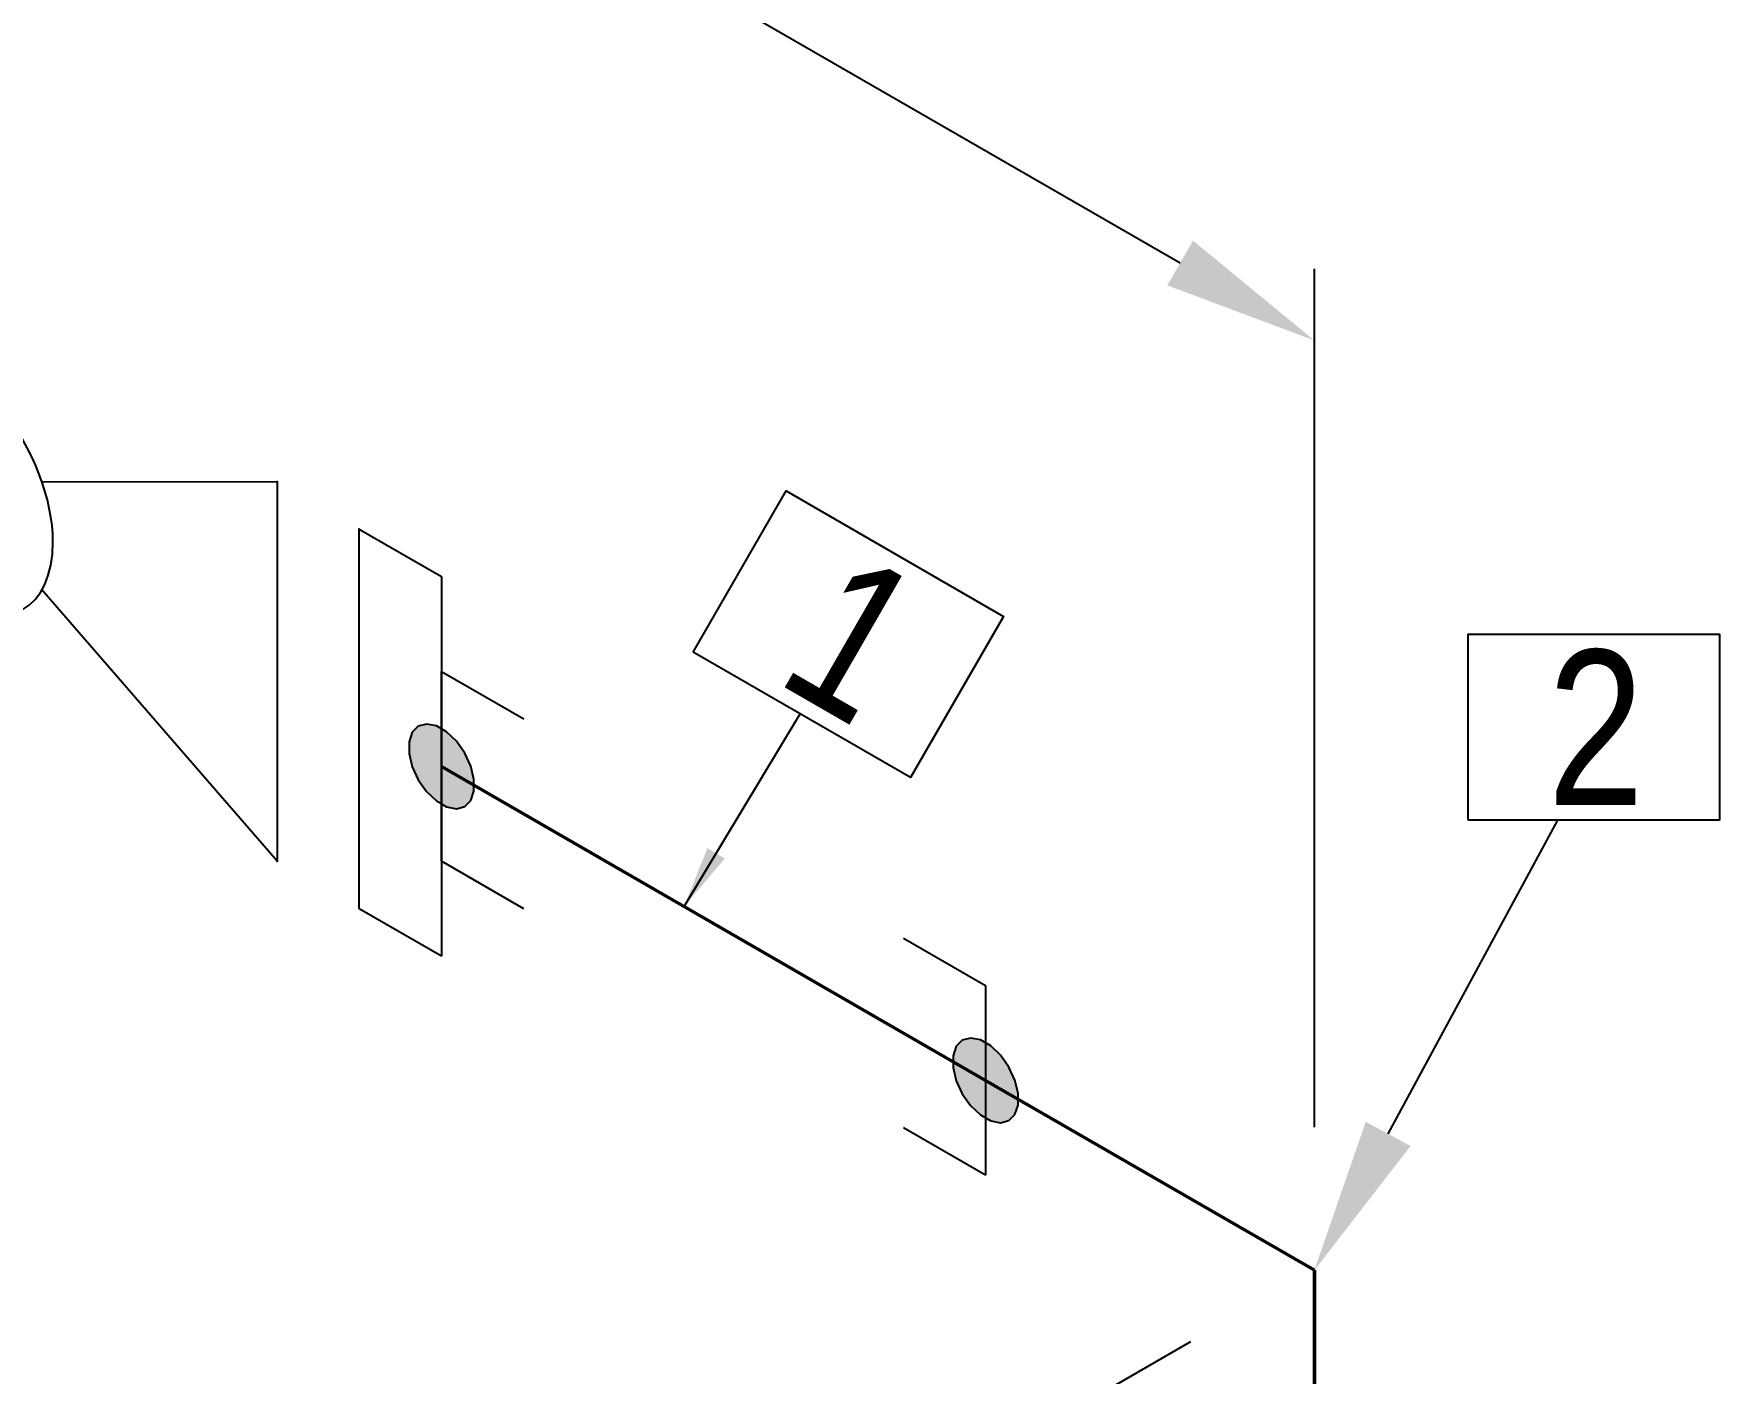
# Model space of a CAD drawing. Header units: millimetres. Extents: x 0 to 594, y 0 to 420.
# Drawn here: x 212.86 to 240.05, y 350.97 to 372.58 of the extents above; entities that cross this region are included whole.
import ezdxf
from ezdxf import colors
from ezdxf.entities.mleader import LeaderData, LeaderLine
from ezdxf.enums import TextEntityAlignment as Align
from ezdxf.math import Vec2, Vec3

# ---------------------------------------------------------------- set-up
doc = ezdxf.new("R2010")
doc.units = ezdxf.units.MM
doc.header["$LTSCALE"] = 0.25
for name, color, linetype in [('밸브', 4, 'Continuous'), ('용접', 1, 'Continuous'), ('주석', 7, 'Continuous'), ('치수', 1, 'Continuous')]:
    doc.layers.add(name, color=color, linetype=linetype)
doc.layers.add('파이프 작은 보어', color=30, linetype='Continuous', lineweight=50)
doc.styles.add('AdskIsoAnnotation', font='arial.ttf', dxfattribs={"width": 0.8, "height": 1})
doc.styles.add('AdskIsoMetric', font='arial.ttf', dxfattribs={"width": 0.8, "height": 2.5})
doc.styles.add('AdskIsoMetric-30', font='arial.ttf', dxfattribs={"width": 0.8, "height": 2.5})
doc.styles.get("Standard").update_dxf_attribs({"font": 'arial.ttf'})
doc.dimstyles.new('AdskIsoMetric', dxfattribs={"dimtxt": 2.5, "dimasz": 2.5, "dimexe": 1, "dimexo": 2, "dimgap": 0.8, "dimtad": 1, "dimdec": 0, "dimrnd": 1, "dimzin": 0, "dimdsep": 46, "dimtxsty": 'AdskIsoMetric', "dimcen": 0, "dimclrt": 7, "dimadec": 0, "dimazin": 0, "dimtfac": 1, "dimtdec": 0, "dimtmove": 1, "dimatfit": 3, "dimfxl": 0, "dimfrac": 2, "dimtolj": 1, "dimtzin": 0, "dimarcsym": 0})

# ---------------------------------------------------------------- blocks, each defined once
blk = doc.blocks.new('플랜지-2-IsoRight')
at = {"color": 0, "linetype": 'ByBlock', "lineweight": -2}
blk.add_wipeout([(0.0442, -0.2296), (-0.0442, -0.1786), (-0.0442, 0.2296), (0.0442, 0.1786)], dxfattribs=at)
at = {"color": 0, "linetype": 'ByBlock', "lineweight": -2, "extrusion": (-0.707107, -0.408248, 0.57735)}
for p, q in [((-0.0442, -0.1786), (-0.0442, 0.2296)), ((-0.0442, 0.2296), (0.0442, 0.1786)), ((0.0442, 0.1786), (0.0442, -0.2296)), ((0.0442, -0.2296), (-0.0442, -0.1786))]:
    blk.add_line(p, q, dxfattribs=at)
at = {"color": 0, "linetype": 'ByBlock', "lineweight": -2}
blk.add_wipeout([(0.0442, -0.2296), (-0.0442, -0.1786), (-0.0442, 0.2296), (0.0442, 0.1786)], dxfattribs=at)
at = {"color": 0, "linetype": 'ByBlock', "lineweight": -2, "extrusion": (-0.707107, -0.408248, 0.57735)}
for p, q in [((-0.0442, -0.1786), (-0.0442, 0.2296)), ((-0.0442, 0.2296), (0.0442, 0.1786)), ((0.0442, 0.1786), (0.0442, -0.2296)), ((0.0442, -0.2296), (-0.0442, -0.1786))]:
    blk.add_line(p, q, dxfattribs=at)
blk = doc.blocks.new('개스킷-2-IsoRight')
at = {"color": 0, "linetype": 'ByBlock', "lineweight": -2, "extrusion": (-1, 0, 0)}
for p in [(-0.0529, 0.2347), (0.0442, 0.1786), (-0.0442, -0.1786), (0.0442, -0.2296)]:
    blk.add_point(p, dxfattribs=at)
blk = doc.blocks.new('볼 밸브-2-IsoRight')
at = {"color": 0, "linetype": 'ByBlock', "lineweight": -2, "extrusion": (-0.707107, -0.408248, 0.57735)}
for p, q in [((-0.3536, 0), (-0.3536, 0.4082)), ((-0.3536, 0.4082), (-0.1006, 0.1163)), ((-0.1006, -0.0002), (-0.3536, 0)), ((0.3536, 0), (0.1007, -0.0001)), ((0.3536, -0.4082), (0.3536, 0)), ((0.1125, -0.065), (0.1125, -0.065)), ((0.1006, -0.1163), (0.3536, -0.4082))]:
    blk.add_line(p, q, dxfattribs=at)
at = {"linetype": 'ByBlock'}
for start_param, end_param in [(-2.356194, 0.785398), (0.785398, 3.926991)]:
    blk.add_ellipse((0, 0), major_axis=(-0.0796, 0.1378), ratio=0.57735, start_param=start_param, end_param=end_param, dxfattribs=at)
blk = doc.blocks.new('*D77')
at = {"layer": 'Defpoints', "color": 0}
for p in [(233.517, 352.63), (233.517, 335.385), (220.527, 327.885)]:
    blk.add_point(p, dxfattribs=at)
at = {"layer": '치수', "color": 0, "lineweight": -2}
for p, q in [((231.517, 351.475), (219.527, 344.552)), ((220.527, 342.63), (220.527, 330.385)), ((231.517, 334.23), (219.527, 327.308))]:
    blk.add_line(p, q, dxfattribs=at)
at = {"layer": '치수', "color": 0}
for points in [[(220.11, 342.63), (220.943, 342.63), (220.527, 345.13)], [(220.11, 330.385), (220.943, 330.385), (220.527, 327.885)]]:
    blk.add_solid(points, dxfattribs=at)
at = {"layer": '치수', "color": 7, "insert": (218.26, 335.199), "char_height": 2.5, "attachment_point": 5, "rotation": 90, "style": 'AdskIsoMetric-30'}
blk.add_mtext('\\A1;2132', dxfattribs=at)
blk = doc.blocks.new('*D78')
at = {"layer": 'Defpoints', "color": 0}
for p in [(180.169, 386.492), (233.517, 367.63), (233.517, 352.63)]:
    blk.add_point(p, dxfattribs=at)
at = {"layer": '치수', "color": 0, "lineweight": -2}
for p, q in [((180.169, 388.801), (180.169, 399.585)), ((182.334, 397.18), (231.352, 368.88)), ((233.517, 354.939), (233.517, 368.784))]:
    blk.add_line(p, q, dxfattribs=at)
at = {"layer": '치수', "color": 0}
for points in [[(182.543, 397.541), (182.126, 396.819), (180.169, 398.43)], [(231.56, 369.24), (231.144, 368.519), (233.517, 367.63)]]:
    blk.add_solid(points, dxfattribs=at)
at = {"layer": '치수', "color": 7, "insert": (201.793, 388.564), "char_height": 2.5, "attachment_point": 5, "rotation": 330, "style": 'AdskIsoMetric-30'}
blk.add_mtext('\\A1;786', dxfattribs=at)
blk = doc.blocks.new('엘보우-19-Iso2DSkew90')
at = {"color": 0, "linetype": 'ByBlock', "lineweight": -2, "extrusion": (0.707107, 0.408248, -0.57735)}
for p, q in [((-5.303, 3.062), (0, 0)), ((0, 0), (0, -6.124)), ((0, 0), (0, 0))]:
    blk.add_line(p, q, dxfattribs=at)
blk = doc.blocks.new('SocketWeld-2-IsoRight')
blk.add_hatch(color=256).paths.add_polyline_path([(0.0055, -0.0435), (0.0057, -0.0436), (0.006, -0.0436), (0.0062, -0.0436), (0.0064, -0.0437), (0.0066, -0.0437), (0.0068, -0.0438), (0.007, -0.0438), (0.0072, -0.0439), (0.0075, -0.0439), (0.0077, -0.0439), (0.0079, -0.044), (0.0081, -0.044), (0.0083, -0.0441), (0.0085, -0.0441), (0.0088, -0.0442), (0.009, -0.0442), (0.0092, -0.0443), (0.0094, -0.0443), (0.0096, -0.0443), (0.0098, -0.0444), (0.01, -0.0444), (0.0103, -0.0445), (0.0105, -0.0445), (0.0107, -0.0446), (0.0109, -0.0446), (0.0111, -0.0446), (0.0113, -0.0447), (0.0115, -0.0447), (0.0118, -0.0448), (0.012, -0.0448), (0.0122, -0.0449), (0.0124, -0.0449), (0.0126, -0.0449), (0.0128, -0.045), (0.013, -0.045), (0.0133, -0.0451), (0.0135, -0.0451), (0.0137, -0.0452), (0.0139, -0.0452), (0.0141, -0.0453), (0.0143, -0.0453), (0.0145, -0.0453), (0.0148, -0.0454), (0.015, -0.0454), (0.0152, -0.0455), (0.0154, -0.0455), (0.0156, -0.0456), (0.0158, -0.0456), (0.0161, -0.0456), (0.0161, -0.0456), (0.0162, -0.0456), (0.0164, -0.0455), (0.0166, -0.0455), (0.0168, -0.0455), (0.017, -0.0454), (0.0171, -0.0454), (0.0173, -0.0453), (0.0175, -0.0453), (0.0177, -0.0452), (0.0179, -0.0452), (0.0181, -0.0451), (0.0182, -0.0451), (0.0184, -0.045), (0.0186, -0.045), (0.0188, -0.0449), (0.019, -0.0449), (0.0192, -0.0448), (0.0193, -0.0448), (0.0195, -0.0447), (0.0197, -0.0447), (0.0199, -0.0446), (0.0201, -0.0446), (0.0203, -0.0445), (0.0204, -0.0445), (0.0206, -0.0444), (0.0208, -0.0444), (0.021, -0.0444), (0.0212, -0.0443), (0.0213, -0.0443), (0.0215, -0.0442), (0.0217, -0.0442), (0.0219, -0.0441), (0.0221, -0.0441), (0.0223, -0.044), (0.0224, -0.044), (0.0226, -0.0439), (0.0228, -0.0439), (0.023, -0.0438), (0.0232, -0.0438), (0.0234, -0.0437), (0.0235, -0.0437), (0.0237, -0.0436), (0.0239, -0.0436), (0.0241, -0.0435), (0.0243, -0.0435), (0.0245, -0.0434), (0.0246, -0.0434), (0.0248, -0.0433), (0.025, -0.0433), (0.025, -0.0433), (0.0251, -0.0432), (0.0253, -0.043), (0.0254, -0.0429), (0.0255, -0.0428), (0.0257, -0.0426), (0.0258, -0.0425), (0.0259, -0.0424), (0.0261, -0.0422), (0.0262, -0.0421), (0.0263, -0.042), (0.0265, -0.0418), (0.0266, -0.0417), (0.0267, -0.0416), (0.0269, -0.0414), (0.027, -0.0413), (0.0271, -0.0412), (0.0273, -0.041), (0.0274, -0.0409), (0.0275, -0.0408), (0.0277, -0.0406), (0.0278, -0.0405), (0.0279, -0.0403), (0.0281, -0.0402), (0.0282, -0.0401), (0.0283, -0.0399), (0.0284, -0.0398), (0.0286, -0.0397), (0.0287, -0.0395), (0.0288, -0.0394), (0.029, -0.0393), (0.0291, -0.0391), (0.0292, -0.039), (0.0294, -0.0389), (0.0295, -0.0387), (0.0296, -0.0386), (0.0298, -0.0385), (0.0299, -0.0383), (0.03, -0.0382), (0.0302, -0.0381), (0.0303, -0.0379), (0.0304, -0.0378), (0.0306, -0.0377), (0.0307, -0.0375), (0.0308, -0.0374), (0.031, -0.0373), (0.0311, -0.0371), (0.0312, -0.037), (0.0314, -0.0369), (0.0315, -0.0367), (0.0315, -0.0367), (0.0316, -0.0365), (0.0316, -0.0363), (0.0317, -0.0361), (0.0318, -0.0359), (0.0319, -0.0357), (0.0319, -0.0355), (0.032, -0.0353), (0.0321, -0.0351), (0.0321, -0.0349), (0.0322, -0.0346), (0.0323, -0.0344), (0.0323, -0.0342), (0.0324, -0.034), (0.0325, -0.0338), (0.0325, -0.0336), (0.0326, -0.0334), (0.0327, -0.0332), (0.0328, -0.033), (0.0328, -0.0328), (0.0329, -0.0326), (0.033, -0.0324), (0.033, -0.0322), (0.0331, -0.0319), (0.0332, -0.0317), (0.0332, -0.0315), (0.0333, -0.0313), (0.0334, -0.0311), (0.0335, -0.0309), (0.0335, -0.0307), (0.0336, -0.0305), (0.0337, -0.0303), (0.0337, -0.0301), (0.0338, -0.0299), (0.0339, -0.0297), (0.0339, -0.0295), (0.034, -0.0292), (0.0341, -0.029), (0.0342, -0.0288), (0.0342, -0.0286), (0.0343, -0.0284), (0.0344, -0.0282), (0.0344, -0.028), (0.0345, -0.0278), (0.0346, -0.0276), (0.0346, -0.0274), (0.0347, -0.0272), (0.0348, -0.027), (0.0349, -0.0268), (0.0349, -0.0265), (0.0349, -0.0265), (0.0349, -0.0263), (0.0349, -0.026), (0.0349, -0.0258), (0.0349, -0.0255), (0.0349, -0.0252), (0.0349, -0.025), (0.0349, -0.0247), (0.0349, -0.0245), (0.0349, -0.0242), (0.0349, -0.0239), (0.0349, -0.0237), (0.0349, -0.0234), (0.0349, -0.0232), (0.0349, -0.0229), (0.0349, -0.0226), (0.0349, -0.0224), (0.0349, -0.0221), (0.0349, -0.0219), (0.0349, -0.0216), (0.0349, -0.0213), (0.0349, -0.0211), (0.0349, -0.0208), (0.0349, -0.0206), (0.0349, -0.0203), (0.0349, -0.02), (0.0349, -0.0198), (0.0349, -0.0195), (0.0349, -0.0192), (0.0349, -0.019), (0.0349, -0.0187), (0.0349, -0.0185), (0.0349, -0.0182), (0.0349, -0.0179), (0.0349, -0.0177), (0.0349, -0.0174), (0.0349, -0.0172), (0.0349, -0.0169), (0.0349, -0.0166), (0.0349, -0.0164), (0.0349, -0.0161), (0.0349, -0.0159), (0.0349, -0.0156), (0.0349, -0.0153), (0.0349, -0.0151), (0.0349, -0.0148), (0.0349, -0.0146), (0.0349, -0.0143), (0.0349, -0.014), (0.0349, -0.0138), (0.0349, -0.0138), (0.0349, -0.0135), (0.0348, -0.0132), (0.0347, -0.0129), (0.0346, -0.0126), (0.0346, -0.0123), (0.0345, -0.012), (0.0344, -0.0118), (0.0344, -0.0115), (0.0343, -0.0112), (0.0342, -0.0109), (0.0342, -0.0106), (0.0341, -0.0103), (0.034, -0.01), (0.0339, -0.0097), (0.0339, -0.0095), (0.0338, -0.0092), (0.0337, -0.0089), (0.0337, -0.0086), (0.0336, -0.0083), (0.0335, -0.008), (0.0335, -0.0077), (0.0334, -0.0074), (0.0333, -0.0071), (0.0332, -0.0069), (0.0332, -0.0066), (0.0331, -0.0063), (0.033, -0.006), (0.033, -0.0057), (0.0329, -0.0054), (0.0328, -0.0051), (0.0328, -0.0048), (0.0327, -0.0046), (0.0326, -0.0043), (0.0325, -0.004), (0.0325, -0.0037), (0.0324, -0.0034), (0.0323, -0.0031), (0.0323, -0.0028), (0.0322, -0.0025), (0.0321, -0.0022), (0.0321, -0.002), (0.032, -0.0017), (0.0319, -0.0014), (0.0319, -0.0011), (0.0318, -0.0008), (0.0317, -0.0005), (0.0316, -0.0002), (0.0316, 0.0001), (0.0315, 0.0003), (0.0315, 0.0003), (0.0314, 0.0006), (0.0312, 0.0009), (0.0311, 0.0012), (0.031, 0.0015), (0.0308, 0.0018), (0.0307, 0.0021), (0.0306, 0.0024), (0.0304, 0.0026), (0.0303, 0.0029), (0.0302, 0.0032), (0.03, 0.0035), (0.0299, 0.0038), (0.0298, 0.0041), (0.0296, 0.0044), (0.0295, 0.0047), (0.0294, 0.0049), (0.0292, 0.0052), (0.0291, 0.0055), (0.029, 0.0058), (0.0288, 0.0061), (0.0287, 0.0064), (0.0286, 0.0067), (0.0284, 0.007), (0.0283, 0.0072), (0.0282, 0.0075), (0.0281, 0.0078), (0.0279, 0.0081), (0.0278, 0.0084), (0.0277, 0.0087), (0.0275, 0.009), (0.0274, 0.0093), (0.0273, 0.0095), (0.0271, 0.0098), (0.027, 0.0101), (0.0269, 0.0104), (0.0267, 0.0107), (0.0266, 0.011), (0.0265, 0.0113), (0.0263, 0.0116), (0.0262, 0.0118), (0.0261, 0.0121), (0.0259, 0.0124), (0.0258, 0.0127), (0.0257, 0.013), (0.0255, 0.0133), (0.0254, 0.0136), (0.0253, 0.0139), (0.0251, 0.0141), (0.025, 0.0144), (0.025, 0.0144), (0.0248, 0.0147), (0.0246, 0.015), (0.0245, 0.0152), (0.0243, 0.0155), (0.0241, 0.0157), (0.0239, 0.016), (0.0237, 0.0162), (0.0235, 0.0165), (0.0234, 0.0168), (0.0232, 0.017), (0.023, 0.0173), (0.0228, 0.0175), (0.0226, 0.0178), (0.0224, 0.0181), (0.0223, 0.0183), (0.0221, 0.0186), (0.0219, 0.0188), (0.0217, 0.0191), (0.0215, 0.0193), (0.0213, 0.0196), (0.0212, 0.0199), (0.021, 0.0201), (0.0208, 0.0204), (0.0206, 0.0206), (0.0204, 0.0209), (0.0203, 0.0212), (0.0201, 0.0214), (0.0199, 0.0217), (0.0197, 0.0219), (0.0195, 0.0222), (0.0193, 0.0225), (0.0192, 0.0227), (0.019, 0.023), (0.0188, 0.0232), (0.0186, 0.0235), (0.0184, 0.0237), (0.0182, 0.024), (0.0181, 0.0243), (0.0179, 0.0245), (0.0177, 0.0248), (0.0175, 0.025), (0.0173, 0.0253), (0.0171, 0.0256), (0.017, 0.0258), (0.0168, 0.0261), (0.0166, 0.0263), (0.0164, 0.0266), (0.0162, 0.0268), (0.0161, 0.0271), (0.0161, 0.0271), (0.0158, 0.0273), (0.0156, 0.0275), (0.0154, 0.0277), (0.0152, 0.0279), (0.015, 0.0281), (0.0148, 0.0283), (0.0145, 0.0285), (0.0143, 0.0287), (0.0141, 0.0289), (0.0139, 0.0292), (0.0137, 0.0294), (0.0135, 0.0296), (0.0133, 0.0298), (0.013, 0.03), (0.0128, 0.0302), (0.0126, 0.0304), (0.0124, 0.0306), (0.0122, 0.0308), (0.012, 0.031), (0.0118, 0.0312), (0.0115, 0.0314), (0.0113, 0.0316), (0.0111, 0.0318), (0.0109, 0.032), (0.0107, 0.0322), (0.0105, 0.0324), (0.0103, 0.0326), (0.01, 0.0328), (0.0098, 0.033), (0.0096, 0.0332), (0.0094, 0.0334), (0.0092, 0.0337), (0.009, 0.0339), (0.0088, 0.0341), (0.0085, 0.0343), (0.0083, 0.0345), (0.0081, 0.0347), (0.0079, 0.0349), (0.0077, 0.0351), (0.0075, 0.0353), (0.0072, 0.0355), (0.007, 0.0357), (0.0068, 0.0359), (0.0066, 0.0361), (0.0064, 0.0363), (0.0062, 0.0365), (0.006, 0.0367), (0.0057, 0.0369), (0.0055, 0.0371), (0.0055, 0.0371), (0.0053, 0.0373), (0.0051, 0.0374), (0.0049, 0.0375), (0.0046, 0.0377), (0.0044, 0.0378), (0.0042, 0.0379), (0.004, 0.038), (0.0037, 0.0382), (0.0035, 0.0383), (0.0033, 0.0384), (0.003, 0.0386), (0.0028, 0.0387), (0.0026, 0.0388), (0.0024, 0.039), (0.0021, 0.0391), (0.0019, 0.0392), (0.0017, 0.0393), (0.0015, 0.0395), (0.0012, 0.0396), (0.001, 0.0397), (0.0008, 0.0399), (0.0006, 0.04), (0.0003, 0.0401), (0.0001, 0.0403), (-0.0001, 0.0404), (-0.0003, 0.0405), (-0.0006, 0.0406), (-0.0008, 0.0408), (-0.001, 0.0409), (-0.0012, 0.041), (-0.0015, 0.0412), (-0.0017, 0.0413), (-0.0019, 0.0414), (-0.0021, 0.0416), (-0.0024, 0.0417), (-0.0026, 0.0418), (-0.0028, 0.042), (-0.003, 0.0421), (-0.0033, 0.0422), (-0.0035, 0.0423), (-0.0037, 0.0425), (-0.004, 0.0426), (-0.0042, 0.0427), (-0.0044, 0.0429), (-0.0046, 0.043), (-0.0049, 0.0431), (-0.0051, 0.0433), (-0.0053, 0.0434), (-0.0055, 0.0435), (-0.0055, 0.0435), (-0.0057, 0.0436), (-0.006, 0.0436), (-0.0062, 0.0436), (-0.0064, 0.0437), (-0.0066, 0.0437), (-0.0068, 0.0438), (-0.007, 0.0438), (-0.0072, 0.0439), (-0.0075, 0.0439), (-0.0077, 0.0439), (-0.0079, 0.044), (-0.0081, 0.044), (-0.0083, 0.0441), (-0.0085, 0.0441), (-0.0088, 0.0442), (-0.009, 0.0442), (-0.0092, 0.0443), (-0.0094, 0.0443), (-0.0096, 0.0443), (-0.0098, 0.0444), (-0.01, 0.0444), (-0.0103, 0.0445), (-0.0105, 0.0445), (-0.0107, 0.0446), (-0.0109, 0.0446), (-0.0111, 0.0446), (-0.0113, 0.0447), (-0.0115, 0.0447), (-0.0118, 0.0448), (-0.012, 0.0448), (-0.0122, 0.0449), (-0.0124, 0.0449), (-0.0126, 0.0449), (-0.0128, 0.045), (-0.013, 0.045), (-0.0133, 0.0451), (-0.0135, 0.0451), (-0.0137, 0.0452), (-0.0139, 0.0452), (-0.0141, 0.0453), (-0.0143, 0.0453), (-0.0145, 0.0453), (-0.0148, 0.0454), (-0.015, 0.0454), (-0.0152, 0.0455), (-0.0154, 0.0455), (-0.0156, 0.0456), (-0.0158, 0.0456), (-0.0161, 0.0456), (-0.0161, 0.0456), (-0.0162, 0.0456), (-0.0164, 0.0455), (-0.0166, 0.0455), (-0.0168, 0.0455), (-0.017, 0.0454), (-0.0171, 0.0454), (-0.0173, 0.0453), (-0.0175, 0.0453), (-0.0177, 0.0452), (-0.0179, 0.0452), (-0.0181, 0.0451), (-0.0182, 0.0451), (-0.0184, 0.045), (-0.0186, 0.045), (-0.0188, 0.0449), (-0.019, 0.0449), (-0.0192, 0.0448), (-0.0193, 0.0448), (-0.0195, 0.0447), (-0.0197, 0.0447), (-0.0199, 0.0446), (-0.0201, 0.0446), (-0.0203, 0.0445), (-0.0204, 0.0445), (-0.0206, 0.0444), (-0.0208, 0.0444), (-0.021, 0.0444), (-0.0212, 0.0443), (-0.0213, 0.0443), (-0.0215, 0.0442), (-0.0217, 0.0442), (-0.0219, 0.0441), (-0.0221, 0.0441), (-0.0223, 0.044), (-0.0224, 0.044), (-0.0226, 0.0439), (-0.0228, 0.0439), (-0.023, 0.0438), (-0.0232, 0.0438), (-0.0234, 0.0437), (-0.0235, 0.0437), (-0.0237, 0.0436), (-0.0239, 0.0436), (-0.0241, 0.0435), (-0.0243, 0.0435), (-0.0245, 0.0434), (-0.0246, 0.0434), (-0.0248, 0.0433), (-0.025, 0.0433), (-0.025, 0.0433), (-0.0251, 0.0432), (-0.0253, 0.043), (-0.0254, 0.0429), (-0.0255, 0.0428), (-0.0257, 0.0426), (-0.0258, 0.0425), (-0.0259, 0.0424), (-0.0261, 0.0422), (-0.0262, 0.0421), (-0.0263, 0.042), (-0.0265, 0.0418), (-0.0266, 0.0417), (-0.0267, 0.0416), (-0.0269, 0.0414), (-0.027, 0.0413), (-0.0271, 0.0412), (-0.0273, 0.041), (-0.0274, 0.0409), (-0.0275, 0.0408), (-0.0277, 0.0406), (-0.0278, 0.0405), (-0.0279, 0.0403), (-0.0281, 0.0402), (-0.0282, 0.0401), (-0.0283, 0.0399), (-0.0284, 0.0398), (-0.0286, 0.0397), (-0.0287, 0.0395), (-0.0288, 0.0394), (-0.029, 0.0393), (-0.0291, 0.0391), (-0.0292, 0.039), (-0.0294, 0.0389), (-0.0295, 0.0387), (-0.0296, 0.0386), (-0.0298, 0.0385), (-0.0299, 0.0383), (-0.03, 0.0382), (-0.0302, 0.0381), (-0.0303, 0.0379), (-0.0304, 0.0378), (-0.0306, 0.0377), (-0.0307, 0.0375), (-0.0308, 0.0374), (-0.031, 0.0373), (-0.0311, 0.0371), (-0.0312, 0.037), (-0.0314, 0.0369), (-0.0315, 0.0367), (-0.0315, 0.0367), (-0.0316, 0.0365), (-0.0316, 0.0363), (-0.0317, 0.0361), (-0.0318, 0.0359), (-0.0319, 0.0357), (-0.0319, 0.0355), (-0.032, 0.0353), (-0.0321, 0.0351), (-0.0321, 0.0349), (-0.0322, 0.0346), (-0.0323, 0.0344), (-0.0323, 0.0342), (-0.0324, 0.034), (-0.0325, 0.0338), (-0.0325, 0.0336), (-0.0326, 0.0334), (-0.0327, 0.0332), (-0.0328, 0.033), (-0.0328, 0.0328), (-0.0329, 0.0326), (-0.033, 0.0324), (-0.033, 0.0322), (-0.0331, 0.0319), (-0.0332, 0.0317), (-0.0332, 0.0315), (-0.0333, 0.0313), (-0.0334, 0.0311), (-0.0335, 0.0309), (-0.0335, 0.0307), (-0.0336, 0.0305), (-0.0337, 0.0303), (-0.0337, 0.0301), (-0.0338, 0.0299), (-0.0339, 0.0297), (-0.0339, 0.0295), (-0.034, 0.0292), (-0.0341, 0.029), (-0.0342, 0.0288), (-0.0342, 0.0286), (-0.0343, 0.0284), (-0.0344, 0.0282), (-0.0344, 0.028), (-0.0345, 0.0278), (-0.0346, 0.0276), (-0.0346, 0.0274), (-0.0347, 0.0272), (-0.0348, 0.027), (-0.0349, 0.0268), (-0.0349, 0.0265), (-0.0349, 0.0265), (-0.0349, 0.0263), (-0.0349, 0.026), (-0.0349, 0.0258), (-0.0349, 0.0255), (-0.0349, 0.0252), (-0.0349, 0.025), (-0.0349, 0.0247), (-0.0349, 0.0245), (-0.0349, 0.0242), (-0.0349, 0.0239), (-0.0349, 0.0237), (-0.0349, 0.0234), (-0.0349, 0.0232), (-0.0349, 0.0229), (-0.0349, 0.0226), (-0.0349, 0.0224), (-0.0349, 0.0221), (-0.0349, 0.0219), (-0.0349, 0.0216), (-0.0349, 0.0213), (-0.0349, 0.0211), (-0.0349, 0.0208), (-0.0349, 0.0206), (-0.0349, 0.0203), (-0.0349, 0.02), (-0.0349, 0.0198), (-0.0349, 0.0195), (-0.0349, 0.0192), (-0.0349, 0.019), (-0.0349, 0.0187), (-0.0349, 0.0185), (-0.0349, 0.0182), (-0.0349, 0.0179), (-0.0349, 0.0177), (-0.0349, 0.0174), (-0.0349, 0.0172), (-0.0349, 0.0169), (-0.0349, 0.0166), (-0.0349, 0.0164), (-0.0349, 0.0161), (-0.0349, 0.0159), (-0.0349, 0.0156), (-0.0349, 0.0153), (-0.0349, 0.0151), (-0.0349, 0.0148), (-0.0349, 0.0146), (-0.0349, 0.0143), (-0.0349, 0.014), (-0.0349, 0.0138), (-0.0349, 0.0138), (-0.0349, 0.0135), (-0.0348, 0.0132), (-0.0347, 0.0129), (-0.0346, 0.0126), (-0.0346, 0.0123), (-0.0345, 0.012), (-0.0344, 0.0118), (-0.0344, 0.0115), (-0.0343, 0.0112), (-0.0342, 0.0109), (-0.0342, 0.0106), (-0.0341, 0.0103), (-0.034, 0.01), (-0.0339, 0.0097), (-0.0339, 0.0095), (-0.0338, 0.0092), (-0.0337, 0.0089), (-0.0337, 0.0086), (-0.0336, 0.0083), (-0.0335, 0.008), (-0.0335, 0.0077), (-0.0334, 0.0074), (-0.0333, 0.0071), (-0.0332, 0.0069), (-0.0332, 0.0066), (-0.0331, 0.0063), (-0.033, 0.006), (-0.033, 0.0057), (-0.0329, 0.0054), (-0.0328, 0.0051), (-0.0328, 0.0048), (-0.0327, 0.0046), (-0.0326, 0.0043), (-0.0325, 0.004), (-0.0325, 0.0037), (-0.0324, 0.0034), (-0.0323, 0.0031), (-0.0323, 0.0028), (-0.0322, 0.0025), (-0.0321, 0.0022), (-0.0321, 0.002), (-0.032, 0.0017), (-0.0319, 0.0014), (-0.0319, 0.0011), (-0.0318, 0.0008), (-0.0317, 0.0005), (-0.0316, 0.0002), (-0.0316, -0.0001), (-0.0315, -0.0003), (-0.0315, -0.0003), (-0.0314, -0.0006), (-0.0312, -0.0009), (-0.0311, -0.0012), (-0.031, -0.0015), (-0.0308, -0.0018), (-0.0307, -0.0021), (-0.0306, -0.0024), (-0.0304, -0.0026), (-0.0303, -0.0029), (-0.0302, -0.0032), (-0.03, -0.0035), (-0.0299, -0.0038), (-0.0298, -0.0041), (-0.0296, -0.0044), (-0.0295, -0.0047), (-0.0294, -0.0049), (-0.0292, -0.0052), (-0.0291, -0.0055), (-0.029, -0.0058), (-0.0288, -0.0061), (-0.0287, -0.0064), (-0.0286, -0.0067), (-0.0284, -0.007), (-0.0283, -0.0072), (-0.0282, -0.0075), (-0.0281, -0.0078), (-0.0279, -0.0081), (-0.0278, -0.0084), (-0.0277, -0.0087), (-0.0275, -0.009), (-0.0274, -0.0093), (-0.0273, -0.0095), (-0.0271, -0.0098), (-0.027, -0.0101), (-0.0269, -0.0104), (-0.0267, -0.0107), (-0.0266, -0.011), (-0.0265, -0.0113), (-0.0263, -0.0116), (-0.0262, -0.0118), (-0.0261, -0.0121), (-0.0259, -0.0124), (-0.0258, -0.0127), (-0.0257, -0.013), (-0.0255, -0.0133), (-0.0254, -0.0136), (-0.0253, -0.0139), (-0.0251, -0.0141), (-0.025, -0.0144), (-0.025, -0.0144), (-0.0248, -0.0147), (-0.0246, -0.015), (-0.0245, -0.0152), (-0.0243, -0.0155), (-0.0241, -0.0157), (-0.0239, -0.016), (-0.0237, -0.0162), (-0.0235, -0.0165), (-0.0234, -0.0168), (-0.0232, -0.017), (-0.023, -0.0173), (-0.0228, -0.0175), (-0.0226, -0.0178), (-0.0224, -0.0181), (-0.0223, -0.0183), (-0.0221, -0.0186), (-0.0219, -0.0188), (-0.0217, -0.0191), (-0.0215, -0.0193), (-0.0213, -0.0196), (-0.0212, -0.0199), (-0.021, -0.0201), (-0.0208, -0.0204), (-0.0206, -0.0206), (-0.0204, -0.0209), (-0.0203, -0.0212), (-0.0201, -0.0214), (-0.0199, -0.0217), (-0.0197, -0.0219), (-0.0195, -0.0222), (-0.0193, -0.0225), (-0.0192, -0.0227), (-0.019, -0.023), (-0.0188, -0.0232), (-0.0186, -0.0235), (-0.0184, -0.0237), (-0.0182, -0.024), (-0.0181, -0.0243), (-0.0179, -0.0245), (-0.0177, -0.0248), (-0.0175, -0.025), (-0.0173, -0.0253), (-0.0171, -0.0256), (-0.017, -0.0258), (-0.0168, -0.0261), (-0.0166, -0.0263), (-0.0164, -0.0266), (-0.0162, -0.0268), (-0.0161, -0.0271), (-0.0161, -0.0271), (-0.0158, -0.0273), (-0.0156, -0.0275), (-0.0154, -0.0277), (-0.0152, -0.0279), (-0.015, -0.0281), (-0.0148, -0.0283), (-0.0145, -0.0285), (-0.0143, -0.0287), (-0.0141, -0.0289), (-0.0139, -0.0292), (-0.0137, -0.0294), (-0.0135, -0.0296), (-0.0133, -0.0298), (-0.013, -0.03), (-0.0128, -0.0302), (-0.0126, -0.0304), (-0.0124, -0.0306), (-0.0122, -0.0308), (-0.012, -0.031), (-0.0118, -0.0312), (-0.0115, -0.0314), (-0.0113, -0.0316), (-0.0111, -0.0318), (-0.0109, -0.032), (-0.0107, -0.0322), (-0.0105, -0.0324), (-0.0103, -0.0326), (-0.01, -0.0328), (-0.0098, -0.033), (-0.0096, -0.0332), (-0.0094, -0.0334), (-0.0092, -0.0337), (-0.009, -0.0339), (-0.0088, -0.0341), (-0.0085, -0.0343), (-0.0083, -0.0345), (-0.0081, -0.0347), (-0.0079, -0.0349), (-0.0077, -0.0351), (-0.0075, -0.0353), (-0.0072, -0.0355), (-0.007, -0.0357), (-0.0068, -0.0359), (-0.0066, -0.0361), (-0.0064, -0.0363), (-0.0062, -0.0365), (-0.006, -0.0367), (-0.0057, -0.0369), (-0.0055, -0.0371), (-0.0055, -0.0371), (-0.0053, -0.0373), (-0.0051, -0.0374), (-0.0049, -0.0375), (-0.0046, -0.0377), (-0.0044, -0.0378), (-0.0042, -0.0379), (-0.004, -0.038), (-0.0037, -0.0382), (-0.0035, -0.0383), (-0.0033, -0.0384), (-0.003, -0.0386), (-0.0028, -0.0387), (-0.0026, -0.0388), (-0.0024, -0.039), (-0.0021, -0.0391), (-0.0019, -0.0392), (-0.0017, -0.0393), (-0.0015, -0.0395), (-0.0012, -0.0396), (-0.001, -0.0397), (-0.0008, -0.0399), (-0.0006, -0.04), (-0.0003, -0.0401), (-0.0001, -0.0403), (0.0001, -0.0404), (0.0003, -0.0405), (0.0006, -0.0406), (0.0008, -0.0408), (0.001, -0.0409), (0.0012, -0.041), (0.0015, -0.0412), (0.0017, -0.0413), (0.0019, -0.0414), (0.0021, -0.0416), (0.0024, -0.0417), (0.0026, -0.0418), (0.0028, -0.042), (0.003, -0.0421), (0.0033, -0.0422), (0.0035, -0.0423), (0.0037, -0.0425), (0.004, -0.0426), (0.0042, -0.0427), (0.0044, -0.0429), (0.0046, -0.043), (0.0049, -0.0431), (0.0051, -0.0433), (0.0053, -0.0434)], flags=0)
at = {"color": 0, "linetype": 'ByBlock', "lineweight": -2, "extrusion": (-0.707107, -0.408248, 0.57735)}
for p, q in [((-0.0884, 0.1531), (0, 0.1021)), ((0, 0.1021), (0, -0.1021)), ((-0.0315, 0.0367), (-0.0349, 0.0265)), ((-0.025, 0.0433), (-0.0315, 0.0367)), ((-0.0161, 0.0456), (-0.025, 0.0433)), ((-0.0055, 0.0435), (-0.0161, 0.0456)), ((0.0055, 0.0371), (-0.0055, 0.0435)), ((0.0161, 0.0271), (0.0055, 0.0371)), ((-0.0349, 0.0265), (-0.0349, 0.0138)), ((0.025, 0.0144), (0.0161, 0.0271)), ((-0.0349, 0.0138), (-0.0315, -0.0003)), ((0.0315, 0.0003), (0.025, 0.0144)), ((0.0349, -0.0138), (0.0315, 0.0003)), ((-0.0315, -0.0003), (-0.025, -0.0144)), ((-0.025, -0.0144), (-0.0161, -0.0271)), ((0.0349, -0.0265), (0.0349, -0.0138)), ((-0.0161, -0.0271), (-0.0055, -0.0371)), ((0.0315, -0.0367), (0.0349, -0.0265)), ((0, -0.1021), (-0.0884, -0.051)), ((-0.0055, -0.0371), (0.0055, -0.0435)), ((0.0055, -0.0435), (0.0161, -0.0456)), ((0.0161, -0.0456), (0.025, -0.0433)), ((0.025, -0.0433), (0.0315, -0.0367))]:
    blk.add_line(p, q, dxfattribs=at)
blk = doc.blocks.new('AnnoRect')
at = {"color": 0, "linetype": 'ByBlock', "lineweight": -2}
blk.add_wipeout([(-0.81, -0.6), (-0.81, 0.6), (0.81, 0.6), (0.81, -0.6)], dxfattribs=at)
blk.add_lwpolyline([(-0.81, -0.6), (-0.81, 0.6), (0.81, 0.6), (0.81, -0.6)], close=True, dxfattribs=at)
at = {"color": 0, "linetype": 'ByBlock', "lineweight": -2, "style": 'AdskIsoAnnotation', "width": 0.8}
blk.add_attdef('XX', text='', height=1, dxfattribs=at).set_placement((0, 0), align=Align.MIDDLE_CENTER)

msp = doc.modelspace()

# ---------------------------------------------------------------- block references
at = {"layer": '밸브', "xscale": 15, "yscale": 15, "zscale": 15}
for name, p, rotation in [('볼 밸브-2-IsoRight', (211.4836, 365.3507), 179.9999999383981), ('플랜지-2-IsoRight', (218.7756, 361.1406), 179.9999999215542)]:
    msp.add_blockref(name, p, dxfattribs=dict(at, rotation=rotation))
at = {"layer": '용접', "xscale": 15, "yscale": 15, "zscale": 15, "rotation": 359.9999999384174}
msp.add_blockref('SocketWeld-2-IsoRight', (228.2138, 355.6915), dxfattribs=at)
at = {"layer": '파이프 작은 보어'}
msp.add_blockref('엘보우-19-Iso2DSkew90', (233.5171, 352.6296), dxfattribs=at)

# ---------------------------------------------------------------- dimensions: what is measured, and where the dimension line sits
at = {"layer": '치수'}
dim = msp.add_linear_dim(base=(220.5267, 327.8849), p1=(233.5171, 352.6296), p2=(233.5171, 335.3849), angle=270, text='2132', dimstyle='AdskIsoMetric', override={"dimtad": 0, "dimlfac": 123.651365, "dimtxsty": 'AdskIsoMetric-30', "dimse1": 0, "dimse2": 0, "dimsd1": 0, "dimsd2": 0, "dimtmove": 1}, dxfattribs=at)
dim.commit()
dim.dimension.update_dxf_attribs({"geometry": '*D77', "text_midpoint": (218.2604, 335.1988), "dimtype": 160})

# ---------------------------------------------------------------- leaders
at = {"layer": '주석'}
ml = msp.add_multileader_mtext('Standard', dxfattribs=at)
ml.set_content('')
ml.set_leader_properties()
ml.build(insert=Vec2(0, 0))
ml.multileader.update_dxf_attribs({"dogleg_length": 0, "arrow_head_size": 0})
ctx = ml.context
ctx.base_point, ctx.arrow_head_size, ctx.plane_origin = Vec3(225.2252, 361.6054), 0, Vec3(0, 7.8901)
notes = []
notes.append((ctx, [(0, (1, 1, 0), (225.2252, 361.6054), (-1, 0), 0, [(0, [(223.3514, 358.4988)], 0, [])])]))
ctx.mtext, ml.multileader.dxf.content_type = None, 0
ml = msp.add_multileader_mtext('Standard', dxfattribs=at)
ml.set_content('')
ml.set_leader_properties()
ml.build(insert=Vec2(0, 0))
ml.multileader.update_dxf_attribs({"dogleg_length": 0, "arrow_head_size": 2.5})
ctx = ml.context
ctx.base_point, ctx.arrow_head_size, ctx.plane_origin = Vec3(237.4444, 359.8901), 2.5, Vec3(0, 7.8901)
notes.append((ctx, [(0, (1, 1, 0), (237.4444, 359.8901), (-1, 0), 0, [(0, [(233.5171, 352.6296)], 0, [])])]))
ctx.mtext, ml.multileader.dxf.content_type = None, 0
for ctx, leaders in notes:
    for number, flags, end, landing, length, lines in leaders:
        leader = LeaderData()
        leader.index, (leader.has_last_leader_line, leader.has_dogleg_vector, leader.attachment_direction) = number, flags
        leader.last_leader_point, leader.dogleg_vector, leader.dogleg_length = Vec3(end), Vec3(landing), length
        for number, points, colour, breaks in lines:
            line = LeaderLine()
            line.index, line.vertices, line.color, line.breaks = number, Vec3.list(points), colors.encode_raw_color(colour), breaks
            leader.lines.append(line)
        ctx.leaders.append(leader)

# ---------------------------------------------------------------- next in the draw order: linework, layer by layer
at = {"layer": '파이프 작은 보어'}
msp.add_lwpolyline([(219.4385, 360.7579), (228.2138, 355.6915)], dxfattribs=at)

# ---------------------------------------------------------------- next in the draw order: block references
at = {"layer": '밸브', "xscale": 15, "yscale": 15, "zscale": 15, "rotation": 179.9999999384744}
msp.add_blockref('개스킷-2-IsoRight', (217.4498, 361.9061), dxfattribs=at)
at = {"layer": '용접', "xscale": 15, "yscale": 15, "zscale": 15, "rotation": 179.9999999384174}
msp.add_blockref('SocketWeld-2-IsoRight', (219.4385, 360.7579), dxfattribs=at)
at = {"layer": '주석'}
ref = msp.add_blockref('AnnoRect', (238.0238, 361.39), dxfattribs=dict(at, xscale=2.5, yscale=2.5, zscale=2.5))
ref.add_attrib('XX_001', '2', (237.2796, 360.1349), dxfattribs={"layer": '0', "color": 0, "linetype": 'ByBlock', "lineweight": -2, "height": 2.5, "style": 'AdskIsoAnnotation', "width": 0.8})

# ---------------------------------------------------------------- next in the draw order: dimensions: what is measured, and where the dimension line sits
at = {"layer": '치수'}
dim = msp.add_linear_dim(base=(233.5171, 367.6296), p1=(180.1692, 386.4919), p2=(233.5171, 352.6296), angle=330, text='786', dimstyle='AdskIsoMetric', override={"dimtad": 0, "dimlfac": 10.724077, "dimtxsty": 'AdskIsoMetric-30', "dimse1": 0, "dimse2": 0, "dimsd1": 0, "dimsd2": 0, "dimtmove": 1}, dxfattribs=at)
dim.commit()
dim.dimension.update_dxf_attribs({"geometry": '*D78', "text_midpoint": (201.7926, 388.5636), "dimtype": 160})

# ---------------------------------------------------------------- next in the draw order: block references
at = {"layer": '주석'}
ref = msp.add_blockref('AnnoRect', (226, 362.8901), dxfattribs=dict(at, xscale=2.5, yscale=2.5, zscale=2.5, rotation=329.9999998145197))
ref.add_attrib('XX_001', '1', (224.79, 362.1394), dxfattribs={"layer": '0', "color": 0, "linetype": 'ByBlock', "lineweight": -2, "height": 2.5, "rotation": 330, "style": 'AdskIsoAnnotation', "width": 0.8})

doc.saveas('drawing.dxf')
